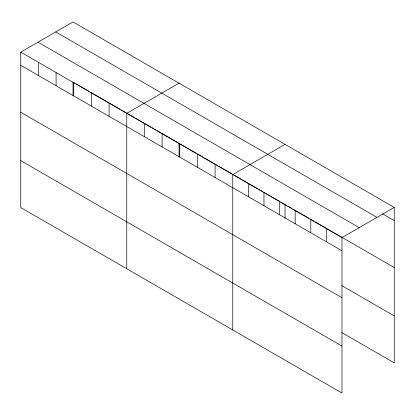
<?xml version="1.0" encoding="UTF-8"?>
<svg xmlns="http://www.w3.org/2000/svg" width="415" height="415" viewBox="0 0 415 415"><rect width="100%" height="100%" fill="white"/><g stroke="black" fill="none" stroke-linecap="round" stroke-linejoin="round"><path stroke-width="0.62" d="M20.75 52.145L341.981 237.608L341.981 393.031L20.75 207.567L20.75 52.145L73.019 21.969L394.25 207.433L394.25 362.855L341.872 332.612M179.026 83.171L126.757 113.347L126.757 268.77M285.032 144.373L232.763 174.549L232.763 329.972M341.981 237.608L394.25 207.433M382.547 213.844L394.25 220.604M55.771 31.929L377.002 217.387M37.998 42.19L359.229 227.648M73.569 82.403L74.674 83.042M75.779 83.674L79.644 85.91M80.749 86.543L89.028 91.326M90.688 92.286L108.351 102.484M108.906 102.801L112.771 105.031M113.876 105.669L119.951 109.176M121.05 109.814L134.304 117.466M135.409 118.104L141.479 121.611M142.584 122.249L143.689 122.887M144.244 123.203L150.868 127.026M151.973 127.664L155.838 129.895M156.937 130.533L160.807 132.764M161.357 133.085L181.786 144.876M182.891 145.515L196.139 153.166M197.244 153.804L201.109 156.035M202.214 156.673L203.319 157.311M204.424 157.949L217.673 165.601M218.778 166.239L232.026 173.885M232.582 174.207L241.416 179.306M242.516 179.944L257.98 188.867M259.079 189.505L262.944 191.735M264.049 192.373L265.154 193.011M266.259 193.649L270.124 195.88M271.228 196.518L279.508 201.301M280.613 201.939L284.477 204.17M286.703 205.451L285.032 204.486L285.032 218.031M287.818 206.094L291.719 208.346M292.834 208.994L308.993 218.321M310.109 218.964L314.01 221.216M315.12 221.859L331.284 231.191M331.839 231.513L394.25 267.545M20.75 65.316L341.981 250.779M341.872 285.67L394.25 315.908M20.75 112.258L341.981 297.721M20.75 160.626L341.981 346.089M326.377 228.603L326.377 241.769M310.778 219.592L310.778 232.763M295.174 210.581L295.174 223.752M279.57 201.576L279.57 214.747M263.966 192.565L263.966 205.736M248.367 183.56L248.367 196.731M215.095 164.35L215.095 177.521M197.426 154.152L197.426 167.323M179.757 143.948L179.757 157.119M179.026 143.284L179.026 156.829M162.094 133.749L162.094 146.92M144.425 123.551L144.425 136.722M109.088 103.148L109.088 116.319M91.419 92.95L91.419 106.116M73.751 82.746L73.751 95.917M73.019 82.082L73.019 95.626M56.087 72.547L56.087 85.718M38.419 62.349L38.419 75.514"/></g></svg>
